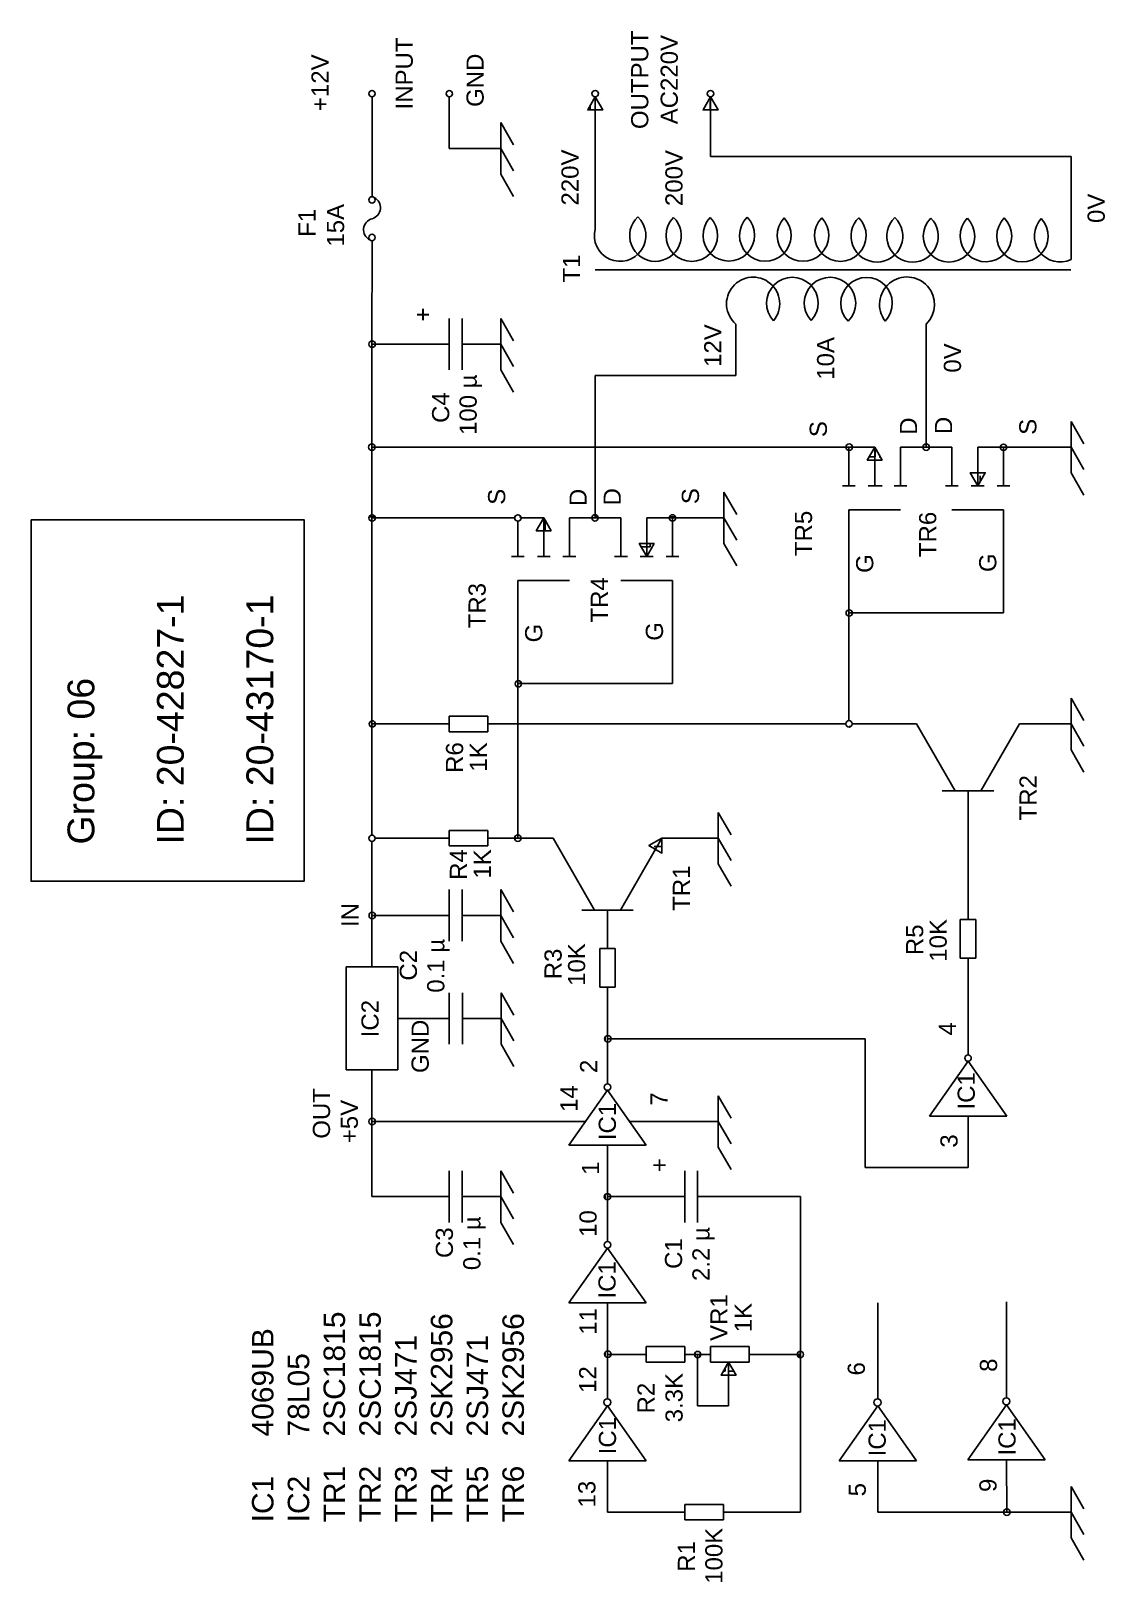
# Model space of a CAD drawing. Header units: inches. Extents: x 4588 to 5088, y 3617 to 4339.
import ezdxf

# ---------------------------------------------------------------- set-up
doc = ezdxf.new("R2010")
doc.units = ezdxf.units.IN
doc.styles.get("Standard").update_dxf_attribs({"font": 'arial.ttf'})
pattern_1 = [(90, (6168.517, 2848.853), (-6.985, 2e-15), [5.08, -1.905]), (180, (6168.517, 2848.853), (-3e-15, -6.985), [5.08, -1.905])]

msp = doc.modelspace()

# ---------------------------------------------------------------- hatches: boundary and pattern name
h = msp.add_hatch()
h.set_pattern_fill('ANGLE', color=256, angle=90)
h.set_pattern_definition(pattern_1)
h.paths.add_polyline_path([(4977.43, 4139.54), (4980.89, 4139.54), (4980.89, 4145.54)])
h.paths.add_polyline_path([(4980.89, 4145.54), (4980.89, 4139.54), (4984.35, 4139.54)])
h.paths.add_polyline_path([(5025.39, 4133.59), (5028.89, 4127.54), (5028.89, 4133.59)])
h.paths.add_polyline_path([(5028.89, 4133.59), (5028.89, 4127.54), (5032.38, 4133.59)])
h.paths.add_polyline_path([(4900.9, 4302.68), (4904.39, 4302.68), (4904.39, 4308.73)])
h.paths.add_polyline_path([(4904.39, 4308.73), (4904.39, 4302.68), (4907.88, 4302.68)])
h.paths.add_polyline_path([(4847.16, 4302.67), (4850.66, 4302.67), (4850.66, 4308.73)])
h.paths.add_polyline_path([(4850.66, 4308.73), (4850.66, 4302.67), (4854.16, 4302.67)])
h = msp.add_hatch()
h.set_pattern_fill('ANGLE', color=256, angle=90)
h.set_pattern_definition(pattern_1)
h.paths.add_polyline_path([(4849.06, 4112.58, 0.410867), (4850.56, 4111.1, 0.410867), (4852.06, 4112.58), (4850.66, 4112.58)])
h.paths.add_polyline_path([(4849.06, 4112.58), (4850.66, 4112.58), (4850.66, 4114.1, 0.015927), (4850.56, 4114.1, 0.417568)])
h.paths.add_polyline_path([(4850.66, 4114.1), (4850.66, 4112.58), (4852.06, 4112.58, 0.398987)])
h.paths.add_polyline_path([(4746.64, 4111.05), (4746.64, 4112.58), (4746.64, 4114.05, 0.957909)])
h.paths.add_polyline_path([(4746.64, 4112.58), (4746.64, 4111.05, 0.010748), (4746.7, 4111.05, 0.42134), (4748.2, 4112.58)])
h.paths.add_polyline_path([(4746.7, 4114.05, 0.010748), (4746.64, 4114.05), (4746.64, 4112.58), (4748.2, 4112.58, 0.407122)])
h.paths.add_polyline_path([(4746.59, 4144.02, 0.007852), (4746.64, 4144.02), (4746.64, 4145.54), (4746.64, 4147.02, 0.007852), (4746.59, 4147.02, 1)])
h.paths.add_polyline_path([(4746.64, 4145.54), (4746.64, 4144.02, 0.408362), (4748.09, 4145.54)])
h.paths.add_polyline_path([(4746.64, 4147.02), (4746.64, 4145.54), (4748.09, 4145.54, 0.401735)])
h.paths.add_polyline_path([(4746.64, 4192.02), (4746.64, 4193.54), (4746.64, 4195.02, 0.96684)])
h.paths.add_polyline_path([(4746.64, 4193.54), (4746.64, 4192.02, 0.008519), (4746.69, 4192.02, 0.41822), (4748.19, 4193.54)])
h.paths.add_polyline_path([(4746.69, 4195.02, 0.008339), (4746.64, 4195.02), (4746.64, 4193.54), (4748.19, 4193.54, 0.410219)])
h.paths.add_polyline_path([(4967.47, 4145.54, 0.398002), (4968.89, 4144.04), (4968.89, 4145.54)])
h.paths.add_polyline_path([(4967.47, 4145.54), (4968.89, 4145.54), (4970.48, 4145.54, 0.41347), (4968.98, 4147.04, 0.41347)])
h.paths.add_polyline_path([(4968.89, 4145.54), (4968.89, 4144.04, 0.014552), (4968.98, 4144.03, 0.414958), (4970.48, 4145.54)])
h.paths.add_polyline_path([(5003.35, 4145.54, 0.410232), (5004.85, 4144.06, 0.410232), (5006.35, 4145.54), (5004.89, 4145.54)])
h.paths.add_polyline_path([(5003.35, 4145.54), (5004.89, 4145.54), (5004.89, 4147.06, 0.006174), (5004.85, 4147.06, 0.418207)])
h.paths.add_polyline_path([(5004.89, 4147.06), (5004.89, 4145.54), (5006.35, 4145.54, 0.410971)])
h.paths.add_polyline_path([(5039.43, 4145.54, 0.420109), (5040.89, 4143.97), (5040.89, 4145.54)])
h.paths.add_polyline_path([(5039.43, 4145.54), (5040.89, 4145.54), (5042.43, 4145.54, 0.40092), (5040.93, 4146.97, 0.40092)])
h.paths.add_polyline_path([(5040.89, 4145.54), (5040.89, 4143.97, 0.006379), (5040.93, 4143.97, 0.427634), (5042.43, 4145.54)])
h = msp.add_hatch()
h.set_pattern_fill('ANGLE', color=256, angle=90)
h.set_pattern_definition(pattern_1)
h.paths.add_polyline_path([(4814.65, 4114.03, 1), (4814.65, 4111.02, 1)])
h = msp.add_hatch()
h.set_pattern_fill('ANGLE', color=256, angle=90)
h.set_pattern_definition(pattern_1)
h.paths.add_polyline_path([(4823.19, 4106.58), (4826.66, 4106.58), (4826.66, 4112.58)])
h.paths.add_polyline_path([(4826.66, 4112.58), (4826.66, 4106.58), (4830.13, 4106.58)])
h = msp.add_hatch()
h.set_pattern_fill('ANGLE', color=256, angle=90)
h.set_pattern_definition(pattern_1)
h.paths.add_polyline_path([(4885.18, 4112.58, 0.413777), (4886.66, 4111.06), (4886.66, 4112.58)])
h.paths.add_polyline_path([(4885.18, 4112.58), (4886.66, 4112.58), (4888.18, 4112.58, 0.40987), (4886.68, 4114.06, 0.40987)])
h.paths.add_polyline_path([(4886.66, 4112.58), (4886.66, 4111.06, 0.004085), (4886.68, 4111.06, 0.41857), (4888.18, 4112.58)])
h = msp.add_hatch()
h.set_pattern_fill('ANGLE', color=256, angle=90)
h.set_pattern_definition(pattern_1)
h.paths.add_polyline_path([(4871.19, 4100.58), (4874.66, 4094.58), (4874.66, 4100.58)])
h.paths.add_polyline_path([(4874.66, 4100.58), (4874.66, 4094.58), (4878.12, 4100.58)])
h = msp.add_hatch()
h.set_pattern_fill('ANGLE', color=256, angle=90)
h.set_pattern_definition(pattern_1)
h.paths.add_polyline_path([(4968.92, 4018.13, 1), (4968.92, 4015.13, 1)])
h.paths.add_polyline_path([(4968.89, 4066.79), (4968.89, 4068.31), (4968.89, 4069.78, 0.904595)])
h.paths.add_polyline_path([(4969.04, 4069.79, 0.02503), (4968.89, 4069.78), (4968.89, 4068.31), (4970.54, 4068.31, 0.408255)])
h.paths.add_polyline_path([(4968.89, 4068.31), (4968.89, 4066.79, 0.02503), (4969.04, 4066.78, 0.420198), (4970.54, 4068.31)])
h.paths.add_polyline_path([(4856.39, 3868.34), (4856.39, 3869.89), (4856.39, 3871.33, 0.917206)])
h.paths.add_polyline_path([(4856.39, 3869.89), (4856.39, 3868.34, 0.021582), (4856.52, 3868.33, 0.425873), (4858.02, 3869.89)])
h.paths.add_polyline_path([(4856.52, 3871.33, 0.021582), (4856.39, 3871.33), (4856.39, 3869.89), (4858.02, 3869.89, 0.402649)])
h.paths.add_polyline_path([(4746.64, 3829.85), (4746.64, 3831.37), (4746.64, 3832.85, 0.925403)])
h.paths.add_polyline_path([(4746.75, 3832.85, 0.019364), (4746.64, 3832.85), (4746.64, 3831.37), (4748.26, 3831.37, 0.41133)])
h.paths.add_polyline_path([(4746.64, 3831.37), (4746.64, 3829.85, 0.019364), (4746.75, 3829.85, 0.417103), (4748.26, 3831.37)])
h = msp.add_hatch()
h.set_pattern_fill('ANGLE', color=256, angle=90)
h.set_pattern_definition(pattern_1)
h.paths.add_polyline_path([(4746.65, 3961.81, 1), (4746.65, 3964.82, 1)])
h.paths.add_polyline_path([(4746.64, 3925.83), (4746.64, 3927.37), (4746.64, 3928.82, 0.914859)])
h.paths.add_polyline_path([(4746.77, 3928.83, 0.022221), (4746.64, 3928.82), (4746.64, 3927.37), (4748.27, 3927.37, 0.406762)])
h.paths.add_polyline_path([(4746.64, 3927.37), (4746.64, 3925.83, 0.022221), (4746.77, 3925.83, 0.421705), (4748.27, 3927.37)])
h.paths.add_polyline_path([(4746.64, 4015.09), (4746.64, 4016.58), (4746.64, 4018.08, 0.899153)])
h.paths.add_polyline_path([(4746.8, 4018.09, 0.026532), (4746.64, 4018.08), (4746.64, 4016.58), (4748.3, 4016.58, 0.414255)])
h.paths.add_polyline_path([(4746.64, 4016.58), (4746.64, 4015.09, 0.026532), (4746.8, 4015.08, 0.414172), (4748.3, 4016.58)])
h.paths.add_polyline_path([(4856.34, 3794.81, 0.008876), (4856.39, 3794.82), (4856.39, 3796.37), (4856.39, 3797.82, 0.008876), (4856.34, 3797.82, 1)])
h.paths.add_polyline_path([(4856.39, 3797.82), (4856.39, 3796.37), (4857.84, 3796.37, 0.39269)])
h.paths.add_polyline_path([(4856.39, 3796.37), (4856.39, 3794.82, 0.415102), (4857.84, 3796.37)])
h.paths.add_polyline_path([(4856.39, 3721.4), (4856.39, 3722.86), (4856.39, 3724.39, 0.904867)])
h.paths.add_polyline_path([(4856.54, 3724.4, 0.024956), (4856.39, 3724.39), (4856.39, 3722.86), (4858.04, 3722.86, 0.42065)])
h.paths.add_polyline_path([(4856.39, 3722.86), (4856.39, 3721.4, 0.024956), (4856.54, 3721.39, 0.407807), (4858.04, 3722.86)])
h.paths.add_polyline_path([(4896.91, 3722.86, 0.429329), (4898.39, 3721.27), (4898.39, 3722.86)])
h.paths.add_polyline_path([(4896.91, 3722.86), (4898.39, 3722.86), (4899.91, 3722.86, 0.395765), (4898.41, 3724.27, 0.395765)])
h.paths.add_polyline_path([(4898.39, 3722.86), (4898.39, 3721.27, 0.003017), (4898.41, 3721.27, 0.432906), (4899.91, 3722.86)])
h.paths.add_polyline_path([(4944.75, 3722.86, 0.41983), (4946.25, 3721.33, 0.023055), (4946.39, 3721.34), (4946.39, 3722.86)])
h.paths.add_polyline_path([(4944.75, 3722.86), (4946.39, 3722.86), (4946.39, 3724.33, 0.023055), (4946.25, 3724.34, 0.408619)])
h.paths.add_polyline_path([(4946.39, 3724.33), (4946.39, 3722.86), (4946.39, 3721.34, 0.911799)])
h.paths.add_polyline_path([(5040.95, 3649.32, 0.417825), (5042.45, 3647.8, 0.417825), (5043.95, 3649.32), (5042.39, 3649.32)])
h.paths.add_polyline_path([(5040.95, 3649.32), (5042.39, 3649.32), (5042.39, 3650.8, 0.398787)])
h.paths.add_polyline_path([(5042.45, 3650.8, 0.010161), (5042.39, 3650.8), (5042.39, 3649.32), (5043.95, 3649.32, 0.410611)])
h.paths.add_polyline_path([(4813.12, 3963.37, 0.414738), (4814.62, 3961.86, 0.414738), (4816.12, 3963.37)])
h.paths.add_polyline_path([(4813.12, 3963.37), (4814.66, 3963.37), (4814.66, 3964.87, 0.005924), (4814.62, 3964.87, 0.413689)])
h.paths.add_polyline_path([(4814.66, 3964.87), (4814.66, 3963.37), (4816.12, 3963.37, 0.406768)])
h.paths.add_polyline_path([(4814.66, 4033.82), (4814.66, 4035.37), (4814.66, 4036.81, 0.886733)])
h.paths.add_polyline_path([(4814.84, 4036.82, 0.02999), (4814.66, 4036.81), (4814.66, 4035.37), (4816.34, 4035.37, 0.404084)])
h.paths.add_polyline_path([(4814.66, 4035.37), (4814.66, 4033.82, 0.02999), (4814.84, 4033.81, 0.424417), (4816.34, 4035.37)])
h = msp.add_hatch()
h.set_pattern_fill('ANGLE', color=256, angle=90)
h.set_pattern_definition(pattern_1)
h.paths.add_polyline_path([(4875.72, 3959.91), (4878.72, 3958.18), (4881.72, 3963.37)])
h.paths.add_polyline_path([(4878.72, 3958.18), (4881.72, 3956.44), (4881.72, 3963.37)])
h = msp.add_hatch()
h.set_pattern_fill('ANGLE', color=256, angle=90)
h.set_pattern_definition(pattern_1)
h.paths.add_polyline_path([(4909.32, 3713.24), (4912.79, 3713.24), (4912.79, 3719.26)])
h.paths.add_polyline_path([(4912.79, 3719.26), (4912.79, 3713.24), (4916.27, 3713.24)])

# ---------------------------------------------------------------- linework, layer by layer
for p, q in [((4746.67, 4262.23), (4746.67, 4308.73)), ((4782.67, 4308.73), (4782.67, 4284.73)), ((4850.66, 4247.18), (4850.66, 4308.73)), ((4904.39, 4280.97), (4904.39, 4308.73)), ((4806.64, 4284.73), (4806.64, 4296.73)), ((4806.64, 4296.73), (4812.64, 4286.34)), ((4782.67, 4284.73), (4806.64, 4284.73)), ((4806.64, 4284.73), (4806.64, 4272.73)), ((4806.64, 4284.73), (4812.64, 4274.34)), ((5072.39, 4280.97), (4904.39, 4280.97)), ((5072.39, 4232.97), (5072.39, 4280.97)), ((4806.64, 4272.73), (4812.64, 4262.34)), ((4746.55, 4251.98), (4746.55, 4251.99)), ((4746.67, 4244.72), (4746.67, 4244.72)), ((4746.64, 4193.54), (4746.67, 4241.72)), ((4850.61, 4228.1), (5072.35, 4228.1)), ((4782.64, 4193.54), (4782.64, 4205.54)), ((4788.64, 4193.54), (4788.64, 4205.54)), ((4806.64, 4193.54), (4806.64, 4205.54)), ((4806.64, 4205.54), (4812.64, 4195.15)), ((4916.24, 4178.87), (4916.24, 4202.87)), ((5004.89, 4145.54), (5004.89, 4202.87)), ((4746.64, 4145.54), (4746.64, 4193.54)), ((4746.64, 4193.54), (4782.64, 4193.54)), ((4782.64, 4193.54), (4782.64, 4181.54)), ((4788.64, 4193.54), (4788.64, 4181.54)), ((4788.64, 4193.54), (4806.64, 4193.54)), ((4806.64, 4193.54), (4806.64, 4181.54)), ((4806.64, 4193.54), (4812.64, 4183.15)), ((4806.64, 4181.54), (4812.64, 4171.15)), ((4850.66, 4112.58), (4850.66, 4178.87)), ((4850.66, 4178.87), (4916.24, 4178.87)), ((5072.39, 4145.54), (5072.39, 4157.54)), ((5072.39, 4157.54), (5078.39, 4147.15)), ((4968.89, 4145.54), (4746.64, 4145.54)), ((4746.64, 4145.54), (4746.64, 4112.58)), ((4968.89, 4145.54), (4968.89, 4127.54)), ((4968.89, 4145.54), (4980.89, 4145.54)), ((4980.89, 4145.54), (4980.89, 4127.54)), ((4992.89, 4145.54), (4992.89, 4127.54)), ((4992.89, 4145.54), (5004.89, 4145.54)), ((5004.89, 4145.54), (5016.89, 4145.54)), ((5016.89, 4145.54), (5016.89, 4127.54)), ((5040.89, 4145.54), (5028.89, 4145.54)), ((5028.89, 4145.54), (5028.89, 4127.54)), ((5040.89, 4145.54), (5040.89, 4127.54)), ((5040.89, 4145.54), (5072.39, 4145.54)), ((5072.39, 4145.54), (5072.39, 4133.54)), ((5072.39, 4145.54), (5078.39, 4135.15)), ((5072.39, 4133.54), (5078.39, 4123.15)), ((4968.89, 4127.54), (4965.86, 4127.54)), ((4968.89, 4127.54), (4971.85, 4127.54)), ((4980.89, 4127.54), (4977.89, 4127.54)), ((4980.89, 4127.54), (4980.89, 4127.54)), ((4980.89, 4127.54), (4984.31, 4127.54)), ((4992.89, 4127.54), (4989.89, 4127.54)), ((4992.89, 4127.54), (4995.89, 4127.54)), ((5016.89, 4127.54), (5013.89, 4127.54)), ((5016.89, 4127.54), (5019.84, 4127.54)), ((5028.89, 4127.54), (5025.87, 4127.54)), ((5028.89, 4127.54), (5031.87, 4127.54)), ((5040.89, 4127.54), (5037.89, 4127.54)), ((5040.89, 4127.54), (5043.93, 4127.54)), ((4910.66, 4112.58), (4910.66, 4124.58)), ((4910.66, 4124.58), (4916.66, 4114.19)), ((4746.64, 4016.58), (4746.64, 4112.58)), ((4746.64, 4112.58), (4813.15, 4112.58)), ((4816.15, 4112.58), (4826.66, 4112.58)), ((4826.66, 4112.58), (4826.66, 4094.58)), ((4838.66, 4112.58), (4838.66, 4094.58)), ((4838.66, 4112.58), (4850.66, 4112.58)), ((4850.66, 4112.58), (4862.66, 4112.58)), ((4862.66, 4112.58), (4862.66, 4094.58)), ((4862.66, 4094.58), (4862.66, 4112)), ((4886.66, 4112.58), (4874.66, 4112.58)), ((4874.66, 4112.58), (4874.66, 4094.58)), ((4886.66, 4112.58), (4886.66, 4094.58)), ((4886.66, 4112.58), (4910.66, 4112.58)), ((4910.66, 4112.58), (4910.66, 4100.58)), ((4910.66, 4112.58), (4916.66, 4102.19)), ((4968.89, 4068.31), (4968.89, 4116.31)), ((4968.89, 4116.31), (4992.89, 4116.31)), ((5040.89, 4116.31), (5016.89, 4116.31)), ((5040.89, 4068.31), (5040.89, 4116.31)), ((4814.66, 4111.02), (4814.66, 4094.58)), ((4910.66, 4100.58), (4916.66, 4090.19)), ((4814.66, 4094.58), (4811.67, 4094.58)), ((4814.66, 4094.58), (4817.63, 4094.58)), ((4826.66, 4094.58), (4823.7, 4094.58)), ((4826.66, 4094.58), (4829.66, 4094.58)), ((4838.66, 4094.58), (4835.63, 4094.58)), ((4838.66, 4094.58), (4841.69, 4094.58)), ((4862.66, 4094.58), (4859.61, 4094.58)), ((4862.66, 4094.58), (4865.66, 4094.58)), ((4874.66, 4094.58), (4871.66, 4094.58)), ((4874.66, 4094.58), (4877.66, 4094.58)), ((4886.66, 4094.58), (4883.66, 4094.58)), ((4886.66, 4094.58), (4889.69, 4094.58)), ((4814.66, 4035.37), (4814.66, 4083.37)), ((4814.66, 4083.37), (4838.66, 4083.37)), ((4886.66, 4083.37), (4862.66, 4083.37)), ((4886.66, 4035.37), (4886.66, 4083.37)), ((4968.89, 4018.13), (4968.89, 4068.31)), ((4968.89, 4068.31), (5040.89, 4068.31)), ((4814.66, 3963.37), (4814.66, 4035.37)), ((4814.66, 4035.37), (4886.66, 4035.37)), ((5072.39, 4016.58), (5072.39, 4028.58)), ((5072.39, 4028.58), (5078.39, 4018.19)), ((4800.64, 4020.18), (4782.64, 4020.18)), ((4782.64, 4020.18), (4782.64, 4016.58)), ((4800.64, 4016.58), (4800.64, 4020.18)), ((4782.64, 4016.58), (4746.64, 4016.58)), ((4746.64, 4016.58), (4746.64, 3964.82)), ((4782.64, 4016.58), (4782.64, 4012.98)), ((4782.64, 4012.98), (4800.64, 4012.98)), ((4800.64, 4012.98), (4800.64, 4016.58)), ((4967.42, 4016.58), (4800.64, 4016.58)), ((5000.39, 4016.58), (4970.42, 4016.58)), ((5018.39, 3985.41), (5000.39, 4016.58)), ((5030.39, 3985.41), (5048.39, 4016.58)), ((5048.39, 4016.58), (5072.39, 4016.58)), ((5072.39, 4016.58), (5072.39, 4004.58)), ((5072.39, 4016.58), (5078.39, 4006.19)), ((5072.39, 4004.58), (5078.39, 3994.19)), ((5018.39, 3985.41), (5012.39, 3985.41)), ((5024.39, 3985.41), (5018.39, 3985.41)), ((5024.39, 3925.41), (5024.39, 3985.41)), ((5024.39, 3985.41), (5030.39, 3985.41)), ((5030.39, 3985.41), (5036.39, 3985.41)), ((4908, 3963.37), (4908, 3975.37)), ((4908, 3975.37), (4914, 3964.97)), ((4746.64, 3927.37), (4746.64, 3961.81)), ((4748.15, 3963.37), (4782.64, 3963.37)), ((4782.64, 3963.37), (4782.64, 3966.97)), ((4782.64, 3966.97), (4800.64, 3966.97)), ((4782.64, 3959.77), (4782.64, 3963.37)), ((4800.64, 3966.97), (4800.64, 3963.37)), ((4800.64, 3963.37), (4800.64, 3959.77)), ((4800.64, 3963.37), (4831.06, 3963.37)), ((4850.39, 3929.89), (4831.06, 3963.37)), ((4862.39, 3929.89), (4881.72, 3963.37)), ((4881.72, 3963.37), (4908, 3963.37)), ((4908, 3963.37), (4908, 3951.37)), ((4908, 3963.37), (4914, 3952.97)), ((4800.64, 3959.77), (4782.64, 3959.77)), ((4908, 3951.37), (4914, 3940.97)), ((4782.64, 3927.37), (4782.64, 3939.37)), ((4788.64, 3927.37), (4788.64, 3939.37)), ((4806.64, 3927.37), (4806.64, 3939.37)), ((4806.64, 3939.37), (4812.64, 3928.97)), ((4746.64, 3903.37), (4746.64, 3927.37)), ((4746.64, 3927.37), (4782.64, 3927.37)), ((4782.64, 3927.37), (4782.64, 3915.37)), ((4788.64, 3927.37), (4788.64, 3915.37)), ((4788.64, 3927.37), (4806.64, 3927.37)), ((4806.64, 3927.37), (4806.64, 3915.37)), ((4806.64, 3927.37), (4812.64, 3916.97)), ((4850.39, 3929.89), (4844.39, 3929.89)), ((4856.39, 3929.89), (4850.39, 3929.89)), ((4856.39, 3911.89), (4856.39, 3929.89)), ((4856.39, 3929.89), (4862.39, 3929.89)), ((4862.39, 3929.89), (4868.39, 3929.89)), ((5020.79, 3907.41), (5020.79, 3925.41)), ((5020.79, 3925.41), (5024.39, 3925.41)), ((5024.39, 3925.41), (5027.99, 3925.41)), ((5027.99, 3925.41), (5027.99, 3907.41)), ((4806.64, 3915.37), (4812.64, 3904.97)), ((4852.79, 3893.89), (4852.79, 3911.89)), ((4852.79, 3911.89), (4856.39, 3911.89)), ((4856.39, 3911.89), (4859.99, 3911.89)), ((4859.99, 3911.89), (4859.99, 3893.89)), ((4734.64, 3855.37), (4734.64, 3903.37)), ((4734.64, 3903.37), (4746.64, 3903.37)), ((4746.64, 3903.37), (4758.64, 3903.37)), ((4758.64, 3903.37), (4758.64, 3879.37)), ((5024.39, 3907.41), (5020.79, 3907.41)), ((5024.39, 3862.41), (5024.39, 3907.41)), ((5027.99, 3907.41), (5024.39, 3907.41)), ((4782.64, 3879.37), (4782.64, 3891.37)), ((4788.77, 3879.37), (4788.77, 3891.37)), ((4806.77, 3879.37), (4806.77, 3891.37)), ((4806.77, 3891.37), (4812.77, 3880.97)), ((4856.39, 3893.89), (4852.79, 3893.89)), ((4856.39, 3869.89), (4856.39, 3893.89)), ((4859.99, 3893.89), (4856.39, 3893.89)), ((4758.64, 3879.37), (4758.64, 3855.37)), ((4758.64, 3879.37), (4782.64, 3879.37)), ((4782.64, 3879.37), (4782.64, 3867.37)), ((4788.77, 3879.37), (4788.77, 3867.37)), ((4788.77, 3879.37), (4806.77, 3879.37)), ((4806.77, 3879.37), (4806.77, 3867.37)), ((4806.77, 3879.37), (4812.77, 3868.97)), ((4806.77, 3867.37), (4812.77, 3856.97)), ((4856.39, 3848.89), (4856.39, 3869.89)), ((4856.39, 3869.89), (4976.39, 3869.89)), ((4976.39, 3869.89), (4976.39, 3809.89)), ((5006.39, 3833.89), (5024.39, 3859.41)), ((5024.39, 3859.41), (5042.39, 3833.89)), ((4746.64, 3855.37), (4734.64, 3855.37)), ((4746.64, 3831.37), (4746.64, 3855.37)), ((4758.64, 3855.37), (4746.64, 3855.37)), ((4838.39, 3820.37), (4856.39, 3845.89)), ((4856.39, 3845.89), (4874.39, 3820.37)), ((4908, 3831.37), (4908, 3843.37)), ((4908, 3843.37), (4914, 3832.97)), ((4846.15, 3831.37), (4746.64, 3831.37)), ((4746.64, 3831.37), (4746.64, 3796.37)), ((4866.64, 3831.37), (4908, 3831.37)), ((4908, 3831.37), (4908, 3819.37)), ((4908, 3831.37), (4914, 3820.97)), ((5024.39, 3833.89), (5006.39, 3833.89)), ((5024.39, 3809.89), (5024.39, 3833.89)), ((5024.39, 3833.89), (5042.39, 3833.89)), ((4856.39, 3820.37), (4838.39, 3820.37)), ((4856.39, 3796.37), (4856.39, 3820.37)), ((4856.39, 3820.37), (4874.39, 3820.37)), ((4908, 3819.37), (4914, 3808.97)), ((4782.64, 3796.37), (4782.64, 3808.37)), ((4788.64, 3796.37), (4788.64, 3808.37)), ((4806.64, 3796.37), (4806.64, 3808.37)), ((4806.64, 3808.37), (4812.64, 3797.98)), ((4892.39, 3796.37), (4892.39, 3808.37)), ((4898.39, 3796.37), (4898.39, 3808.37)), ((4976.39, 3809.89), (5024.39, 3809.89)), ((4746.64, 3796.37), (4782.64, 3796.37)), ((4782.64, 3796.37), (4782.64, 3784.37)), ((4788.64, 3796.37), (4788.64, 3784.37)), ((4788.64, 3796.37), (4806.64, 3796.37)), ((4806.64, 3796.37), (4806.64, 3784.37)), ((4806.64, 3796.37), (4812.64, 3785.98)), ((4856.39, 3775.38), (4856.39, 3796.37)), ((4856.39, 3796.37), (4892.39, 3796.37)), ((4892.39, 3796.37), (4892.39, 3784.37)), ((4946.39, 3796.37), (4898.39, 3796.37)), ((4898.39, 3796.37), (4898.39, 3784.37)), ((4946.39, 3722.86), (4946.39, 3796.37)), ((4806.64, 3784.37), (4812.64, 3773.98)), ((4838.39, 3746.86), (4856.39, 3772.37)), ((4856.39, 3772.37), (4874.39, 3746.86)), ((4856.39, 3746.86), (4838.39, 3746.86)), ((4856.39, 3722.86), (4856.39, 3746.86)), ((4856.39, 3746.86), (4874.39, 3746.86)), ((4982.3, 3702.12), (4982.3, 3746.81)), ((5042.31, 3702.65), (5042.31, 3747.34)), ((4856.39, 3702.18), (4856.39, 3722.86)), ((4856.39, 3722.86), (4874.39, 3722.86)), ((4874.39, 3722.86), (4874.39, 3726.46)), ((4874.39, 3726.46), (4892.39, 3726.46)), ((4874.39, 3719.26), (4874.39, 3722.86)), ((4892.39, 3726.46), (4892.39, 3722.86)), ((4892.39, 3722.86), (4892.39, 3719.26)), ((4892.39, 3722.86), (4898.39, 3722.86)), ((4898.39, 3722.86), (4904.39, 3722.86)), ((4898.39, 3722.86), (4898.39, 3698.86)), ((4922.39, 3726.46), (4904.39, 3726.46)), ((4904.39, 3726.46), (4904.39, 3722.86)), ((4904.39, 3722.86), (4904.39, 3719.26)), ((4922.39, 3722.86), (4922.39, 3726.46)), ((4946.39, 3722.86), (4922.39, 3722.86)), ((4922.39, 3719.26), (4922.39, 3722.86)), ((4946.39, 3649.32), (4946.39, 3722.86)), ((4892.39, 3719.26), (4874.39, 3719.26)), ((4904.39, 3719.26), (4922.39, 3719.26)), ((4912.79, 3698.86), (4912.79, 3719.26)), ((4838.39, 3673.32), (4856.39, 3698.86)), ((4874.39, 3673.32), (4856.39, 3698.86)), ((4898.39, 3698.86), (4912.79, 3698.86)), ((4964.3, 3673.26), (4982.3, 3698.81)), ((5000.3, 3673.26), (4982.3, 3698.81)), ((5024.31, 3673.79), (5042.31, 3699.34)), ((5060.31, 3673.79), (5042.31, 3699.34)), ((4856.39, 3673.32), (4838.39, 3673.32)), ((4856.39, 3649.32), (4856.39, 3673.32)), ((4856.39, 3673.32), (4874.39, 3673.32)), ((4982.3, 3673.26), (4964.3, 3673.26)), ((4982.39, 3649.32), (4982.3, 3673.26)), ((4982.3, 3673.26), (5000.3, 3673.26)), ((5042.31, 3673.79), (5024.31, 3673.79)), ((5042.39, 3649.32), (5042.31, 3673.79)), ((5042.31, 3673.79), (5060.31, 3673.79)), ((5072.39, 3649.32), (5072.39, 3661.32)), ((5072.39, 3661.32), (5078.39, 3650.93)), ((4856.39, 3649.32), (4892.39, 3649.32)), ((4892.39, 3649.32), (4892.39, 3652.92)), ((4892.39, 3652.92), (4910.39, 3652.92)), ((4892.39, 3645.72), (4892.39, 3649.32)), ((4910.39, 3652.92), (4910.39, 3649.32)), ((4910.39, 3649.32), (4946.39, 3649.32)), ((4910.39, 3649.32), (4910.39, 3645.72)), ((5012.39, 3649.32), (4982.39, 3649.32)), ((5042.39, 3649.32), (5012.39, 3649.32)), ((5072.39, 3649.32), (5042.39, 3649.32)), ((5072.39, 3649.32), (5072.39, 3637.32)), ((5072.39, 3649.32), (5078.39, 3638.93)), ((4910.39, 3645.72), (4892.39, 3645.72)), ((5072.39, 3637.32), (5078.39, 3626.93))]:
    msp.add_line(p, q)
for points in [[(4850.66, 4308.73), (4847.16, 4302.67), (4854.16, 4302.67)], [(4904.39, 4308.73), (4900.9, 4302.68), (4907.88, 4302.68)], [(4980.89, 4145.54), (4977.43, 4139.54), (4984.35, 4139.54)], [(5028.89, 4127.54), (5032.38, 4133.59), (5025.39, 4133.59)], [(4826.66, 4112.58), (4823.19, 4106.58), (4830.13, 4106.58)], [(4587.78, 4111.7), (4714.99, 4111.7), (4714.99, 3943.26), (4587.78, 3943.26)], [(4874.66, 4094.58), (4878.12, 4100.58), (4871.19, 4100.58)], [(4881.72, 3963.37), (4875.72, 3959.91), (4881.72, 3956.44)], [(4912.79, 3719.26), (4909.32, 3713.24), (4916.27, 3713.24)]]:
    msp.add_lwpolyline(points, close=True)
for centre, radius in [((4746.67, 4310.23), 1.5), ((4782.67, 4310.22), 1.49), ((4850.66, 4310.24), 1.5), ((4904.39, 4310.23), 1.5), ((4746.67, 4260.73), 1.5), ((4746.67, 4243.22), 1.5), ((4746.69, 4193.52), 1.5), ((4746.59, 4145.52), 1.5), ((4968.98, 4145.54), 1.5), ((5004.85, 4145.56), 1.5), ((5040.93, 4145.47), 1.5), ((4746.7, 4112.55), 1.5), ((4814.65, 4112.52), 1.5), ((4850.56, 4112.6), 1.5), ((4886.68, 4112.56), 1.5), ((4969.04, 4068.28), 1.5), ((4814.84, 4035.31), 1.5), ((4746.8, 4016.58), 1.5), ((4968.92, 4016.63), 1.5), ((4746.65, 3963.31), 1.5), ((4814.62, 3963.36), 1.5), ((4746.77, 3927.33), 1.5), ((4856.52, 3869.83), 1.5), ((5024.39, 3860.91), 1.5), ((4856.39, 3847.39), 1.5), ((4746.75, 3831.35), 1.5), ((4856.34, 3796.32), 1.5), ((4856.39, 3773.88), 1.5), ((4856.54, 3722.9), 1.5), ((4898.41, 3722.77), 1.5), ((4946.25, 3722.83), 1.5), ((4856.29, 3700.52), 1.66), ((4982.2, 3700.46), 1.66), ((5042.21, 3700.99), 1.66), ((5042.45, 3649.3), 1.5)]:
    msp.add_circle(centre, radius)
for centre, radius, start, end in [((4745.27, 4257.1), 5.32, 286.00389, 63.03813), ((4748.05, 4246.84), 5.31, 104.3194, 243.47657), ((4862.26, 4244.11), 12, 165.15621, 46.71795), ((4878.71, 4244.11), 12, 133.28205, 45.03414), ((4895.67, 4244.11), 12, 134.96586, 44.59343), ((4912.89, 4244.23), 12, 136.24964, 44.54187), ((4929.92, 4244.16), 12, 134.98728, 43.05544), ((4947.46, 4244.16), 12, 136.94456, 43.31274), ((4964.88, 4244.12), 12, 136.42878, 44.05266), ((4981.94, 4243.84), 12.06, 134.3419, 45.98394), ((4998.55, 4243.78), 12, 133.28205, 45.03414), ((5015.51, 4243.78), 12, 134.96586, 44.59343), ((5032.72, 4243.91), 12, 136.24964, 44.54187), ((5049.76, 4243.84), 12, 134.98728, 43.05544), ((5067.29, 4243.84), 12, 136.94456, 295.13965), ((4924.24, 4212.34), 12.4, 320.41637, 229.80149), ((4942.53, 4212.67), 12, 316.94456, 223.31274), ((4960.06, 4212.67), 12, 314.98728, 223.05544), ((4977.1, 4212.6), 12, 316.24964, 224.54187), ((4995.96, 4212.04), 12.79, 314.24818, 217.17869)]:
    msp.add_arc(centre, radius, start, end)

# ---------------------------------------------------------------- texts
at = {"attachment_point": 1, "rotation": 90}
for s, width, insert, char_height in [('INPUT', 23.7001, (4757.66, 4302.9), 8), ('OUTPUT', 23.7001, (4867.4, 4293.75), 8), ('AC220V', 28.0627, (4881.15, 4295.96), 8), ('+12V', 23.7001, (4718.46, 4302.14), 8), ('GND', 23.7001, (4790.69, 4304.06), 8), ('220V', 23.7001, (4834.92, 4258.12), 8), ('200V', 23.7001, (4883.34, 4257.87), 8), ('0V', 23.7001, (5080.08, 4249.99), 8), ('15A', 28.0627, (4725.66, 4238.98), 8), ('F1', 23.7001, (4712.38, 4243.53), 8), ('T1', 23.7001, (4835.61, 4222.23), 8), ('+', 23.7001, (4766.29, 4204.02), 8), ('12V', 23.7001, (4901.44, 4182.93), 8), ('10A', 23.7001, (4954.01, 4176.95), 8), ('0V', 23.7001, (5013.11, 4180.26), 8), ('100 µ', 28.0627, (4787.44, 4151.23), 8), ('C4', 23.7001, (4774.64, 4156.85), 8), ('S', 23.7001, (4950.6, 4150.22), 8), ('D', 23.7001, (4992.62, 4151.31), 8), ('D', 23.7001, (5008.97, 4151.62), 8), ('S', 23.7001, (5048.25, 4151.29), 8), ('S', 23.7001, (4800.73, 4118.7), 8), ('D', 23.7001, (4838.69, 4118.09), 8), ('D', 23.7001, (4854.56, 4118.39), 8), ('S', 23.7001, (4891.01, 4119), 8), ('TR5', 23.7001, (4943.7, 4094.8), 8), ('TR6', 23.7001, (5001.57, 4094.32), 8), ('G', 23.7001, (4972.23, 4086.95), 8), ('G', 23.7001, (5029.56, 4087.35), 8), ('TR4', 23.7001, (4848.58, 4063.82), 8), ('TR3', 23.7001, (4791.62, 4061.14), 8), ('G', 23.7001, (4818, 4054.57), 8), ('G', 23.7001, (4874.25, 4055.35), 8), ('R6', 23.7001, (4781.12, 3993.78), 8), ('1K', 23.7001, (4792.24, 3994.35), 8), ('TR2', 23.7001, (5048.36, 3971.64), 8), ('R4', 23.7001, (4782.92, 3943.95), 8), ('1K', 23.7001, (4794.03, 3944.52), 8), ('TR1', 23.7001, (4886.82, 3929.52), 8), ('IN', 23.7001, (4732.39, 3921.98), 8), ('10K', 23.7001, (5006.44, 3905.81), 8), ('R5', 23.7001, (4995.49, 3908.87), 8), ('C2', 23.7001, (4759.59, 3896.99), 8), ('0.1 µ', 23.7001, (4772.38, 3891.37), 8), ('R3', 23.7001, (4827.03, 3897.61), 8), ('10K', 23.7001, (4837.98, 3894.55), 8), ('IC2', 23.7001, (4741.73, 3870.59), 8), ('GND', 23.7001, (4765.09, 3853.94), 8), ('4', 23.7001, (5010.75, 3871.43), 8), ('2', 23.7001, (4843.6, 3853.93), 8), ('IC1', 23.7001, (5019.53, 3836.93), 8), ('OUT', 23.7001, (4719.1, 3823.34), 8), ('14', 23.7001, (4834.43, 3835.79), 8), ('7', 23.7001, (4876.38, 3838.73), 8), ('+5V', 23.7001, (4732.07, 3821.25), 8), ('IC1', 23.7001, (4852.29, 3822.66), 8), ('3', 23.7001, (5011.5, 3819.17), 8), ('1', 23.7001, (4844.47, 3806.51), 8), ('+', 23.7001, (4876.53, 3807.69), 8), ('0.1 µ', 23.7001, (4789.17, 3762.1), 8), ('10', 23.7001, (4843.31, 3777.6), 8), ('C3', 23.7001, (4776.37, 3767.73), 8), ('2.2 µ', 23.7001, (4895.94, 3757.04), 8), ('C1', 23.7001, (4883.15, 3762.67), 8), ('IC1', 23.7001, (4852.15, 3748.89), 8), ('11', 23.7001, (4843.32, 3732.03), 8), ('VR1', 23.7001, (4904.29, 3729.1), 8), ('1K', 23.7001, (4915.58, 3733.14), 8), ('IC1^I4069UB\\PIC2^I78L05\\PTR1^I2SC1815\\PTR2^I2SC1815\\PTR3^I2SJ471\\PTR4^I2SK2956\\PTR5^I2SJ471\\PTR6^I2SK2956', 117.9739, (4690.74, 3644.58), 10), ('12', 23.7001, (4843.18, 3704.92), 8), ('6', 23.7001, (4968.31, 3713.02), 8), ('8', 23.7001, (5029.9, 3714.71), 8), ('R2', 23.7001, (4870.34, 3695.34), 8), ('3.3K', 23.7001, (4883.4, 3691.18), 8), ('IC1', 23.7001, (4852.36, 3676.29), 8), ('IC1', 23.7001, (4978.02, 3675.35), 8), ('IC1', 23.7001, (5038.53, 3675.72), 8), ('9', 23.7001, (5029.66, 3658.74), 8), ('13', 23.7001, (4842.76, 3651.52), 8), ('5', 23.7001, (4968.75, 3656.7), 8), ('R1', 23.7001, (4889.15, 3621.58), 8), ('100K', 23.7001, (4901.95, 3615.96), 8)]:
    msp.add_mtext_dynamic_manual_height_columns(s, width=width, gutter_width=12.5, heights=[0], dxfattribs=dict(at, insert=insert, char_height=char_height))
at = {"insert": (4604.79, 3960.4), "char_height": 12.5, "width": 186.917, "attachment_point": 1, "rotation": 90}
msp.add_mtext('Group: 06\\P\\PID: 20-42827-1\\P\\PID: 20-43170-1', dxfattribs=at)

doc.saveas('drawing.dxf')
